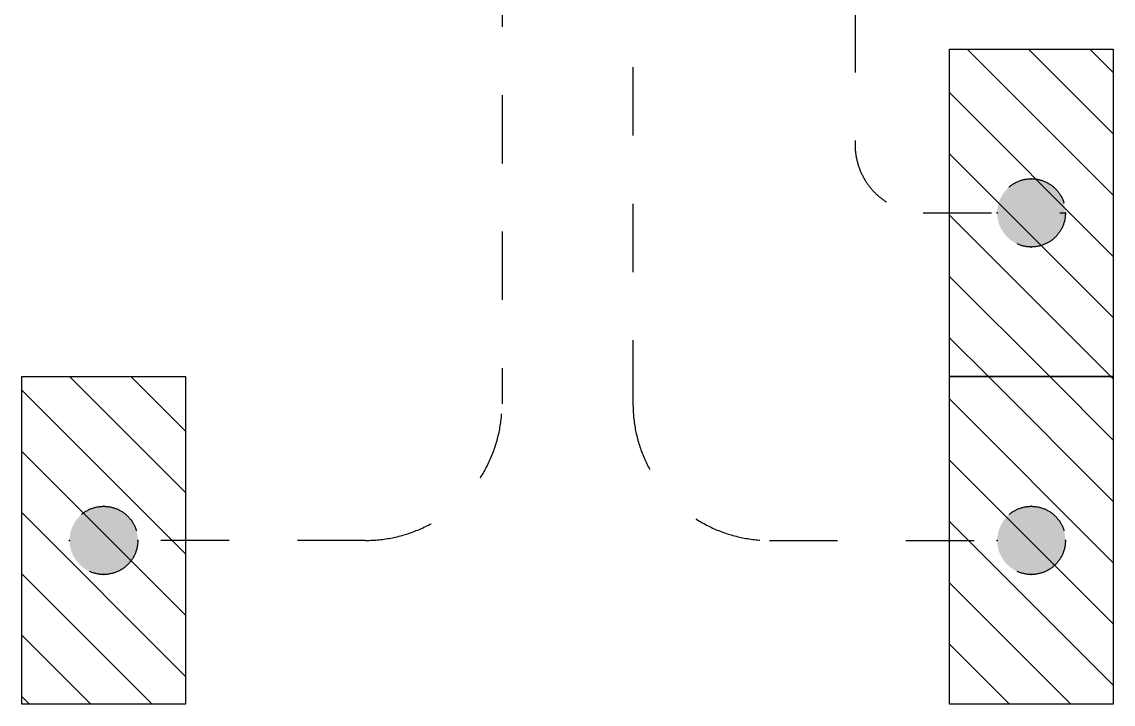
# Model space of a CAD drawing. Header units: millimetres. Extents: x 88028 to 500787, y -530175 to 1035835.
# Drawn here: x 267150 to 269550, y -306800 to -305300 of the extents above; entities that cross this region are included whole.
import ezdxf
from ezdxf.xclip import XClip

# ---------------------------------------------------------------- set-up
doc = ezdxf.new("R2010")
doc.units = ezdxf.units.MM
doc.header["$LTSCALE"] = 150
doc.header["$XCLIPFRAME"] = 0
doc.linetypes.add('D1', pattern=[3, 1, -1, 1])
for name, color, linetype in [('------01 Distribution Panel', 3, 'Continuous'), ('------01 Distribution Panel_UPS_Emgency', 232, 'Continuous'), ('-----00 LV_CABLE', 2, 'Continuous')]:
    doc.layers.add(name, color=color, linetype=linetype)

# ---------------------------------------------------------------- blocks, each defined once
blk = doc.blocks.new('A02')
h = blk.add_hatch()
h.set_pattern_fill('ANSI31', color=256, scale=25, style=0)
h.set_pattern_definition([(45, (-2000, -19200), (-56.1266, 56.1266), [])])
h.paths.add_polyline_path([(-300, 300), (-300, 0), (300, 0), (300, 300)])
blk.add_lwpolyline([(300, 0), (-300, 0), (-300, 300), (300, 300)], close=True)
blk = doc.blocks.new('11')
at = {"linetype": 'D1'}
h = blk.add_hatch(color=256, dxfattribs=at)
edge = h.paths.add_edge_path()
edge.add_arc((0, 0), 75, 0, 360)
blk.add_circle((0, 0), 75, dxfattribs=at)
for p in [(0, 75), (-75, 0), (75, 0), (0, -75)]:
    blk.add_point(p, dxfattribs=at)
blk = doc.blocks.new('A$C61218776')
at = {"layer": '-----00 LV_CABLE', "linetype": 'D1', "elevation": 0}
for points in [[(43444, -42745), (43444, -45585, 0.414214), (43744, -45885), (44245, -45885)], [(43156, -42806.2), (43156, -45585, -0.414214), (42856, -45885), (42367.6, -45885)], [(43932.4, -43806.2), (43932.4, -45015, 0.414214), (44082.4, -45165), (44395, -45165)]]:
    blk.add_lwpolyline(points, format="xyb", dxfattribs=at)
at = {"layer": '------01 Distribution Panel', "xscale": 1.2, "yscale": 1.2, "zscale": 1.2, "rotation": 270}
blk.add_blockref('A02', (42100, -45885), dxfattribs=at)
at = {"layer": '------01 Distribution Panel_UPS_Emgency', "xscale": 1.2, "yscale": 1.2, "zscale": 1.2, "rotation": 270}
for p in [(44140, -45165), (44140, -45885)]:
    blk.add_blockref('A02', p, dxfattribs=at)
at = {"layer": '-----00 LV_CABLE', "linetype": 'D1'}
for p in [(44320, -45165), (42280, -45885), (44320, -45885)]:
    blk.add_blockref('11', p, dxfattribs=at)

msp = doc.modelspace()

# ---------------------------------------------------------------- block references
ref = msp.add_blockref('A$C61218776', (225050, -260555))
XClip(ref).set_block_clipping_path([(31900.0000000001, -88294.983052245), (136900.0000000001, -14294.983052245)])

doc.saveas('drawing.dxf')
